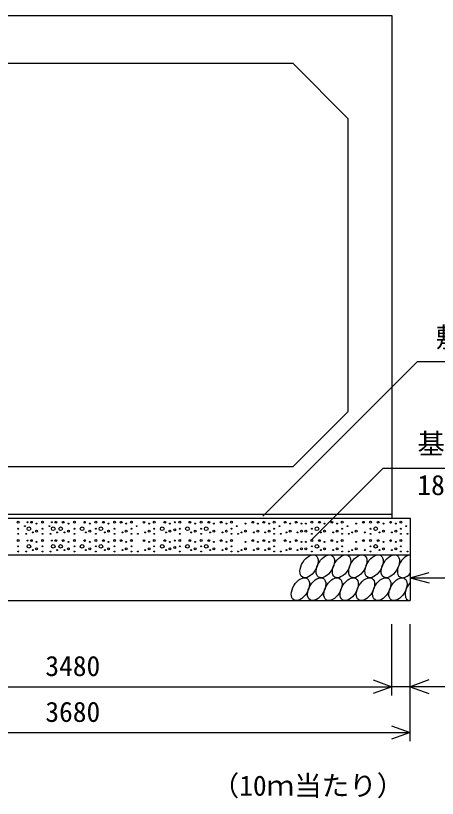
# Model space of a CAD drawing. Units: millimetres, scale not verified. Extents: x -100800 to 100800, y -35640 to 35640.
# Drawn here: x 51127 to 53428, y -13128 to -8860 of the extents above; entities that cross this region are included whole.
import ezdxf
from ezdxf.enums import TextEntityAlignment as Align

# ---------------------------------------------------------------- set-up
doc = ezdxf.new("R2010")
doc.units = ezdxf.units.MM
doc.header["$LTSCALE"] = 120
for name, color, linetype, lineweight in [('0-0_DIM', 7, 'Continuous', 25), ('0-2_HATCH', 6, 'Continuous', 25), ('0-5_OUTLINE', 3, 'Continuous', 25), ('0-7_TXT', 7, 'Continuous', 25)]:
    doc.layers.add(name, color=color, linetype=linetype, lineweight=lineweight)
doc.styles.add('ＭＳ ゴシック', font='')
doc.styles.get('ＭＳ ゴシック').set_extended_font_data('MS Gothic')

msp = doc.modelspace()

# ---------------------------------------------------------------- linework, layer by layer
at = {"layer": '0-0_DIM'}
for p, q in [((53319, -10745.8), (52474.9, -11589.8)), ((53319, -10745.8), (54624.7, -10745.8)), ((53131.3, -11326.9), (52738.5, -11719.7)), ((53131.3, -11326.9), (54900.3, -11326.9)), ((53279.1, -11924.7), (53383.4, -11896.7)), ((53279.1, -11924.7), (54388, -11924.7)), ((53279.1, -11924.7), (53383.4, -11952.7)), ((53179.1, -12566.9), (53179.1, -12177.3)), ((53279.1, -12816.9), (53279.1, -12177.3)), ((49699.1, -12518.9), (53179.1, -12518.9)), ((49599.1, -12768.9), (53279.1, -12768.9))]:
    msp.add_line(p, q, dxfattribs=at)
for points in [[(53077.6, -12482), (53179.1, -12518.9), (53077.6, -12555.9)], [(53380.6, -12482), (53279.1, -12518.9), (53380.6, -12555.9)], [(53787.1, -12518.9), (53279.1, -12518.9), (53179.1, -12518.9)], [(53177.6, -12732), (53279.1, -12768.9), (53177.6, -12805.9)]]:
    msp.add_lwpolyline(points, dxfattribs=at)
at = {"layer": '0-2_HATCH'}
for centre, radius in [((51141, -11621.6), 5), ((51177.9, -11643.5), 2.5), ((51198.9, -11657.5), 10), ((51191.9, -11622.5), 2.5), ((51212.9, -11622.5), 5), ((51241, -11629.5), 2.5), ((51273.9, -11621.6), 5), ((51310.8, -11643.5), 2.5), ((51331.9, -11657.5), 10), ((51324.8, -11622.5), 2.5), ((51345.9, -11622.5), 5), ((51372.5, -11657.5), 10), ((51386.5, -11622.5), 5), ((51414.6, -11629.5), 2.5), ((51447.5, -11621.6), 5), ((51489.4, -11657.5), 10), ((51503.4, -11622.5), 5), ((51531.4, -11629.5), 2.5), ((51564.3, -11621.6), 5), ((51592.1, -11657.5), 10), ((51606.1, -11622.5), 5), ((51634.1, -11629.5), 2.5), ((51667, -11621.6), 5), ((51702.3, -11622.5), 5), ((51730.3, -11629.5), 2.5), ((51758.4, -11621.6), 5), ((51787.2, -11643.5), 2.5), ((51827.1, -11622.5), 5), ((51855.1, -11629.5), 2.5), ((51883.2, -11621.6), 5), ((51926.5, -11657.5), 10), ((51940.5, -11622.5), 5), ((51968.6, -11629.5), 2.5), ((51994.7, -11622.5), 2.5), ((52022, -11621.6), 5), ((52063.9, -11657.5), 10), ((52077.9, -11622.5), 5), ((52106, -11629.5), 2.5), ((52138.9, -11621.6), 5), ((52166.6, -11657.5), 10), ((52180.6, -11622.5), 5), ((52208.7, -11629.5), 2.5), ((52248.4, -11622.5), 5), ((52276.4, -11629.5), 2.5), ((52304.5, -11621.6), 5), ((52333.4, -11643.5), 2.5), ((52380.4, -11629.5), 2.5), ((52420.2, -11622.5), 5), ((52448.2, -11629.5), 2.5), ((52481.3, -11622.5), 5), ((52509.3, -11629.5), 2.5), ((52537.3, -11621.6), 5), ((52566.2, -11643.5), 2.5), ((52596.9, -11622.5), 5), ((52625, -11629.5), 2.5), ((52658, -11622.5), 5), ((52686.1, -11629.5), 2.5), ((52710, -11629.5), 2.5), ((52742.9, -11621.6), 5), ((52770.6, -11657.5), 10), ((52784.6, -11622.5), 5), ((52812.6, -11629.5), 2.5), ((52852.4, -11622.5), 5), ((52880.4, -11629.5), 2.5), ((52908.5, -11621.6), 5), ((52937.3, -11643.5), 2.5), ((52984.4, -11629.5), 2.5), ((53024.1, -11622.5), 5), ((53063.2, -11621.6), 5), ((53091, -11657.5), 10), ((53105, -11622.5), 5), ((53133, -11629.5), 2.5), ((53172.8, -11622.5), 5), ((53200.8, -11629.5), 2.5), ((53228.8, -11621.6), 5), ((53257.7, -11643.5), 2.5), ((51141, -11657.5), 2.5), ((51141, -11685.6), 2.5), ((51184.9, -11685.6), 2.5), ((51220, -11677.7), 2.5), ((51241, -11670.7), 5), ((51273.9, -11657.5), 2.5), ((51273.9, -11685.6), 2.5), ((51317.8, -11685.6), 2.5), ((51352.9, -11677.7), 2.5), ((51393.6, -11677.7), 2.5), ((51414.6, -11670.7), 5), ((51447.5, -11657.5), 2.5), ((51447.5, -11685.6), 2.5), ((51510.4, -11677.7), 2.5), ((51531.4, -11670.7), 5), ((51564.3, -11657.5), 2.5), ((51564.3, -11685.6), 2.5), ((51613.1, -11677.7), 2.5), ((51634.1, -11670.7), 5), ((51667, -11657.5), 2.5), ((51667, -11685.6), 2.5), ((51709.3, -11677.7), 2.5), ((51730.3, -11670.7), 5), ((51758.4, -11657.5), 2.5), ((51758.4, -11685.6), 2.5), ((51794.2, -11685.6), 2.5), ((51834.1, -11677.7), 2.5), ((51855.1, -11670.7), 5), ((51883.2, -11657.5), 2.5), ((51883.2, -11685.6), 2.5), ((51947.5, -11677.7), 2.5), ((51968.6, -11670.7), 5), ((51994.7, -11663.7), 5), ((52022, -11657.5), 2.5), ((52022, -11685.6), 2.5), ((52085, -11677.7), 2.5), ((52106, -11670.7), 5), ((52138.9, -11657.5), 2.5), ((52138.9, -11685.6), 2.5), ((52187.6, -11677.7), 2.5), ((52208.7, -11670.7), 5), ((52255.4, -11677.7), 2.5), ((52276.4, -11670.7), 5), ((52304.5, -11657.5), 2.5), ((52304.5, -11685.6), 2.5), ((52340.4, -11685.6), 2.5), ((52359.4, -11677.7), 2.5), ((52380.4, -11670.7), 5), ((52427.2, -11677.7), 2.5), ((52448.2, -11670.7), 5), ((52488.3, -11677.7), 2.5), ((52509.3, -11670.7), 5), ((52537.3, -11657.5), 2.5), ((52537.3, -11685.6), 2.5), ((52573.2, -11685.6), 2.5), ((52604, -11677.7), 2.5), ((52625, -11670.7), 5), ((52665, -11677.7), 2.5), ((52686.1, -11670.7), 5), ((52710, -11670.7), 5), ((52742.9, -11657.5), 2.5), ((52742.9, -11685.6), 2.5), ((52791.6, -11677.7), 2.5), ((52812.6, -11670.7), 5), ((52859.4, -11677.7), 2.5), ((52880.4, -11670.7), 5), ((52908.5, -11657.5), 2.5), ((52908.5, -11685.6), 2.5), ((52944.3, -11685.6), 2.5), ((52963.4, -11677.7), 2.5), ((52984.4, -11670.7), 5), ((53031.1, -11677.7), 2.5), ((53063.2, -11657.5), 2.5), ((53063.2, -11685.6), 2.5), ((53112, -11677.7), 2.5), ((53133, -11670.7), 5), ((53179.8, -11677.7), 2.5), ((53200.8, -11670.7), 5), ((53228.8, -11657.5), 2.5), ((53228.8, -11685.6), 2.5), ((53264.7, -11685.6), 2.5), ((51141, -11721.6), 5), ((51191.9, -11722.5), 2.5), ((51212.9, -11722.5), 5), ((51241, -11729.5), 2.5), ((51273.9, -11721.6), 5), ((51324.8, -11722.5), 2.5), ((51345.9, -11722.5), 5), ((51386.5, -11722.5), 5), ((51414.6, -11729.5), 2.5), ((51447.5, -11721.6), 5), ((51503.4, -11722.5), 5), ((51531.4, -11729.5), 2.5), ((51564.3, -11721.6), 5), ((51606.1, -11722.5), 5), ((51634.1, -11729.5), 2.5), ((51667, -11721.6), 5), ((51702.3, -11722.5), 5), ((51730.3, -11729.5), 2.5), ((51758.4, -11721.6), 5), ((51827.1, -11722.5), 5), ((51855.1, -11729.5), 2.5), ((51883.2, -11721.6), 5), ((51940.5, -11722.5), 5), ((51968.6, -11729.5), 2.5), ((51994.7, -11722.5), 2.5), ((52022, -11721.6), 5), ((52077.9, -11722.5), 5), ((52106, -11729.5), 2.5), ((52138.9, -11721.6), 5), ((52180.6, -11722.5), 5), ((52208.7, -11729.5), 2.5), ((52248.4, -11722.5), 5), ((52276.4, -11729.5), 2.5), ((52304.5, -11721.6), 5), ((52380.4, -11729.5), 2.5), ((52420.2, -11722.5), 5), ((52448.2, -11729.5), 2.5), ((52481.3, -11722.5), 5), ((52509.3, -11729.5), 2.5), ((52537.3, -11721.6), 5), ((52596.9, -11722.5), 5), ((52625, -11729.5), 2.5), ((52658, -11722.5), 5), ((52686.1, -11729.5), 2.5), ((52710, -11729.5), 2.5), ((52742.9, -11721.6), 5), ((52784.6, -11722.5), 5), ((52812.6, -11729.5), 2.5), ((52852.4, -11722.5), 5), ((52880.4, -11729.5), 2.5), ((52908.5, -11721.6), 5), ((52984.4, -11729.5), 2.5), ((53024.1, -11722.5), 5), ((53063.2, -11721.6), 5), ((53105, -11722.5), 5), ((53133, -11729.5), 2.5), ((53172.8, -11722.5), 5), ((53200.8, -11729.5), 2.5), ((53228.8, -11721.6), 5), ((51141, -11753.6), 2.5), ((51141, -11781.6), 2.5), ((51184.9, -11781.6), 2.5), ((51198.9, -11753.6), 10), ((51220, -11773.8), 2.5), ((51241, -11766.8), 5), ((51273.9, -11753.6), 2.5), ((51273.9, -11781.6), 2.5), ((51317.8, -11781.6), 2.5), ((51331.9, -11753.6), 10), ((51352.9, -11773.8), 2.5), ((51372.5, -11753.6), 10), ((51393.6, -11773.8), 2.5), ((51414.6, -11766.8), 5), ((51447.5, -11753.6), 2.5), ((51447.5, -11781.6), 2.5), ((51489.4, -11753.6), 10), ((51510.4, -11773.8), 2.5), ((51531.4, -11766.8), 5), ((51564.3, -11753.6), 2.5), ((51564.3, -11781.6), 2.5), ((51592.1, -11753.6), 10), ((51613.1, -11773.8), 2.5), ((51634.1, -11766.8), 5), ((51667, -11753.6), 2.5), ((51667, -11781.6), 2.5), ((51709.3, -11773.8), 2.5), ((51730.3, -11766.8), 5), ((51758.4, -11753.6), 2.5), ((51758.4, -11781.6), 2.5), ((51794.2, -11781.6), 2.5), ((51834.1, -11773.8), 2.5), ((51855.1, -11766.8), 5), ((51883.2, -11753.6), 2.5), ((51883.2, -11781.6), 2.5), ((51926.5, -11753.6), 10), ((51947.5, -11773.8), 2.5), ((51968.6, -11766.8), 5), ((51994.7, -11759.8), 5), ((52022, -11753.6), 2.5), ((52022, -11781.6), 2.5), ((52063.9, -11753.6), 10), ((52085, -11773.8), 2.5), ((52106, -11766.8), 5), ((52138.9, -11753.6), 2.5), ((52138.9, -11781.6), 2.5), ((52166.6, -11753.6), 10), ((52187.6, -11773.8), 2.5), ((52208.7, -11766.8), 5), ((52255.4, -11773.8), 2.5), ((52276.4, -11766.8), 5), ((52304.5, -11753.6), 2.5), ((52304.5, -11781.6), 2.5), ((52340.4, -11781.6), 2.5), ((52359.4, -11773.8), 2.5), ((52380.4, -11766.8), 5), ((52427.2, -11773.8), 2.5), ((52448.2, -11766.8), 5), ((52488.3, -11773.8), 2.5), ((52509.3, -11766.8), 5), ((52537.3, -11753.6), 2.5), ((52537.3, -11781.6), 2.5), ((52573.2, -11781.6), 2.5), ((52604, -11773.8), 2.5), ((52625, -11766.8), 5), ((52665, -11773.8), 2.5), ((52686.1, -11766.8), 5), ((52710, -11766.8), 5), ((52742.9, -11753.6), 2.5), ((52742.9, -11781.6), 2.5), ((52770.6, -11753.6), 10), ((52791.6, -11773.8), 2.5), ((52812.6, -11766.8), 5), ((52859.4, -11773.8), 2.5), ((52880.4, -11766.8), 5), ((52908.5, -11753.6), 2.5), ((52908.5, -11781.6), 2.5), ((52944.3, -11781.6), 2.5), ((52963.4, -11773.8), 2.5), ((52984.4, -11766.8), 5), ((53031.1, -11773.8), 2.5), ((53063.2, -11753.6), 2.5), ((53063.2, -11781.6), 2.5), ((53091, -11753.6), 10), ((53112, -11773.8), 2.5), ((53133, -11766.8), 5), ((53179.8, -11773.8), 2.5), ((53200.8, -11766.8), 5), ((53228.8, -11753.6), 2.5), ((53228.8, -11781.6), 2.5), ((53264.7, -11781.6), 2.5)]:
    msp.add_circle(centre, radius, dxfattribs=at)
for centre in [(52727.6, -11862.2), (52816.3, -11862.2), (52905, -11862.2), (52993.7, -11862.2), (53082.4, -11862.2), (53171.1, -11862.2), (52680.5, -11987.2), (52769.2, -11987.2), (52857.9, -11987.2), (52946.6, -11987.2), (53035.3, -11987.2), (53124, -11987.2), (53212.7, -11987.2)]:
    msp.add_ellipse(centre, major_axis=(36.4, 58.9), ratio=0.5792, dxfattribs=at)
for centre, start_param, end_param in [((53259.8, -11862.2), 0.419949, 4.357003), ((53301.4, -11987.2), 1.28053, 3.496422)]:
    msp.add_ellipse(centre, major_axis=(36.4, 58.9), ratio=0.5792, start_param=start_param, end_param=end_param, dxfattribs=at)
at = {"layer": '0-5_OUTLINE'}
for p, q in [((50239.1, -9119.7), (52639.1, -9119.7)), ((52939.1, -9419.7), (52639.1, -9119.7)), ((52939.1, -9419.7), (52939.1, -11019.7)), ((52639.1, -11319.7), (52939.1, -11019.7)), ((52639.1, -11319.7), (50239.1, -11319.7)), ((49599.1, -11599.7), (53279.1, -11599.7)), ((53179.1, -11579.7), (49699.1, -11579.7)), ((53279.1, -11599.7), (53279.1, -12049.7)), ((49599.1, -11799.7), (53279.1, -11799.7)), ((49599.1, -12049.7), (53279.1, -12049.7))]:
    msp.add_line(p, q, dxfattribs=at)
msp.add_lwpolyline([(49699.1, -8859.7), (53179.1, -8859.7), (53179.1, -11599.7)], dxfattribs=at)

# ---------------------------------------------------------------- texts
at = {"layer": '0-0_DIM', "style": 'ＭＳ ゴシック'}
for s, p in [('敷きモルタル', (53418.6, -10700.8)), ('基礎コンクリート', (53318.6, -11282)), ('18-8-25', (53318.6, -11507.1)), ('3480', (51289.1, -12493.9)), ('3680', (51289.1, -12743.9))]:
    msp.add_text(s, height=110, dxfattribs=at).set_placement(p, align=Align.BOTTOM_LEFT)
at = {"layer": '0-7_TXT', "style": 'ＭＳ ゴシック'}
msp.add_text('（10ｍ当たり）', height=110, dxfattribs=at).set_placement((52196.6, -13146.4), align=Align.BOTTOM_LEFT)

doc.saveas('drawing.dxf')
